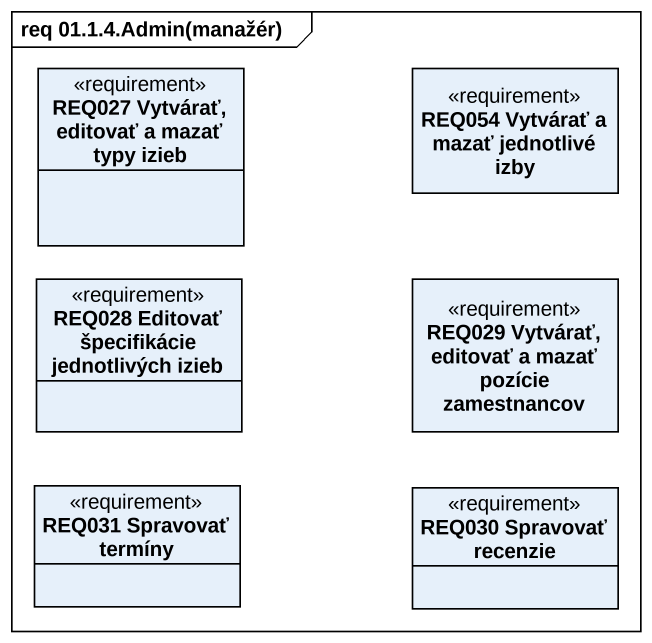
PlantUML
@startuml
mainframe req 01.1.4.Admin(manažér)
hide circle
hide empty members
class "REQ027 Vytvárať, editovať a mazať typy izieb" as REQ027_Vytvárať_editovať_a <<requirement>>
class "REQ054 Vytvárať a mazať jednotlivé izby" as REQ054_Vytvárať_a_mazať <<requirement>>
class "REQ028 Editovať špecifikácie jednotlivých izieb" as REQ028_Editovať <<requirement>>
class "REQ029 Vytvárať, editovať a mazať pozície zamestnancov" as REQ029_Vytvárať_editovať_a <<requirement>>
class "REQ031 Spravovať termíny" as REQ031_Spravovať_termíny <<requirement>>
class "REQ030 Spravovať recenzie" as REQ030_Spravovať_recenzie <<requirement>>
@enduml
